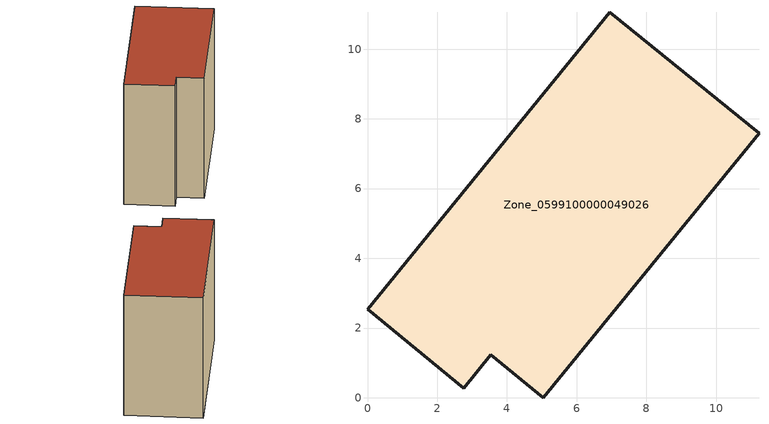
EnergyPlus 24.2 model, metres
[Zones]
Zone_0599100000049026
 floor ground (C_G): 3.54,1.23 2.77,0.28 0,2.53 6.96,11.06 11.23,7.58 5.05,0 z0
 wall outside (C_F): 6.96,11.06 0,2.53 2.77,0.28 3.54,1.23 5.05,0 11.23,7.58 6.96,11.06 z0:9.56
 roof outside (C_R): 5.05,0 11.23,7.58 6.96,11.06 0,2.53 2.77,0.28 3.54,1.23 z9.56
[BUILDING]
Pand.0599100000049026: North Axis=0; Terrain=City; Loads Convergence Tolerance Value=0.04; Temperature Convergence Tolerance Value=0.4; Solar Distribution=FullExterior; Maximum Number of Warmup Days=25; Minimum Number of Warmup Days=1
[Site:Location]
Rotterdam.The.Hague.AP_ZH_NLD Design_Conditions: Latitude=51.96; Longitude=4.45; Time Zone=1; Elevation=-4.5
[SITE:GROUNDTEMPERATURE:BUILDINGSURFACE]
18, 18, 18, 18, 18, 18, 18, 18, 18, 18, 18, 18
[MATERIAL] Thermal Absorptance=0.9; Solar Absorptance=0.7; Visible Absorptance=0.7
Name | Roughness | Thickness | Conductivity | Density | Specific Heat
G.TI.1946 | MediumSmooth | 0.15 | 1 | 540 | 1210
F.TI.1946 | Rough | 0.3 | 0.857143 | 1920 | 840
R.TI.1946 | MediumRough | 0.2 | 0.1 | 1500 | 1000
[CONSTRUCTION]
C_G: G.TI.1946
C_F: F.TI.1946
C_R: R.TI.1946
[ZONE]
Zone_0599100000049026: Type=1; Multiplier=1; Ceiling Height=Autocalculate; Volume=Autocalculate; Floor Area=autocalculate; Part of Total Floor Area=Yes
[ZONEINFILTRATION:DESIGNFLOWRATE]
Infil_Zone_0599100000049026: Zone or ZoneList or Space or SpaceList=Zone_0599100000049026; Schedule=AlwaysOn; Design Flow Rate Calculation Method=Flow/Area; Flow Rate per Floor Area=0.003; Constant Term Coefficient=1; Temperature Term Coefficient=0; Velocity Term Coefficient=0; Velocity Squared Term Coefficient=0
[HVACTEMPLATE:ZONE:IDEALLOADSAIRSYSTEM]
Zone_0599100000049026: Maximum Heating Supply Air Temperature=50; Minimum Cooling Supply Air Temperature=13; Maximum Heating Supply Air Humidity Ratio=0.0156; Minimum Cooling Supply Air Humidity Ratio=0.0077; Heating Limit=NoLimit; Cooling Limit=NoLimit; Dehumidification Control Type=ConstantSensibleHeatRatio; Cooling Sensible Heat Ratio=0.7; Dehumidification Setpoint=60; Humidification Control Type=None; Humidification Setpoint=30; Outdoor Air Method=None; Outdoor Air Flow Rate per Person=0.00944; Outdoor Air Flow Rate per Zone Floor Area=0; Outdoor Air Flow Rate per Zone=0; Demand Controlled Ventilation Type=None; Outdoor Air Economizer Type=NoEconomizer; Heat Recovery Type=None; Sensible Heat Recovery Effectiveness=0.7; Latent Heat Recovery Effectiveness=0.65
[ZONECONTROL:THERMOSTAT]
ThermostatControl_Zone_0599100000049026: Zone or ZoneList=Zone_0599100000049026; Control Type Schedule=DualSetpointControlType; Control 1=Thermostat_Zone_0599100000049026; Temperature Difference Between Cutout And Setpoint=0
[THERMOSTATSETPOINT:DUALSETPOINT]
Thermostat_Zone_0599100000049026: Heating Setpoint Temperature Schedule=HeatingSetpoint_Zone_0599100000049026; Cooling Setpoint Temperature Schedule=CoolingSetpoint_Zone_0599100000049026
[SCHEDULE:COMPACT]
HeatingSetpoint_Zone_0599100000049026: Through: 12/31, For: AllDays, Until: 24:00, 21
CoolingSetpoint_Zone_0599100000049026: Through: 12/31, For: AllDays, Until: 24:00, 24
DualSetpointControlType: Through: 12/31, For: AllDays, Until: 24:00, 4
AlwaysOn: Through: 12/31, For: AllDays, Until: 24:00, 1
